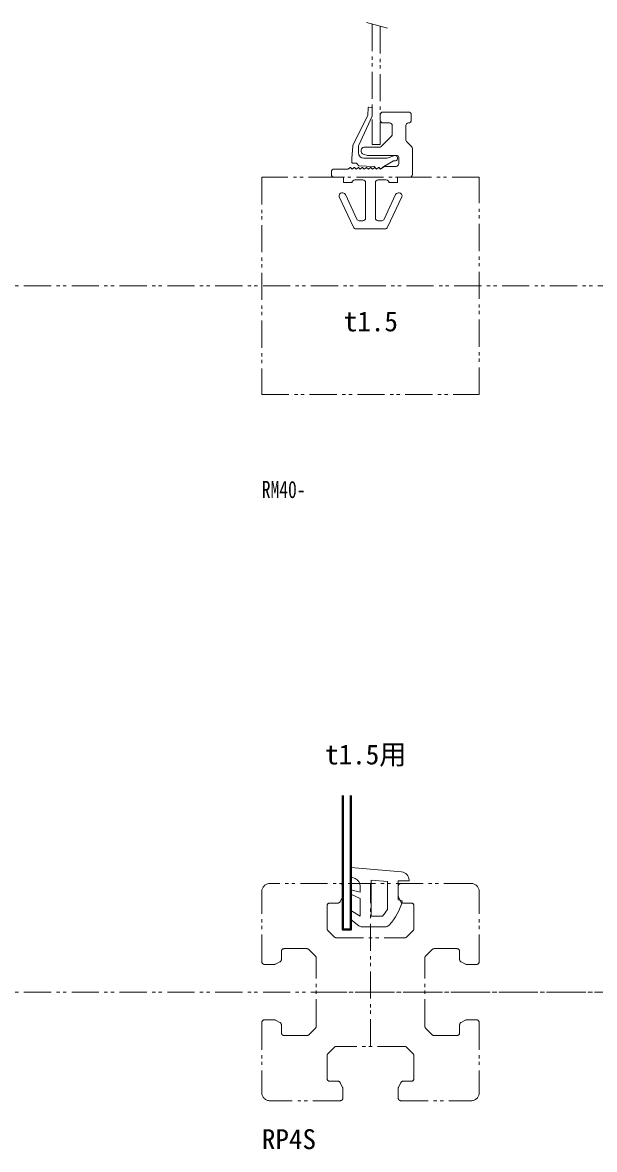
# Model space of a CAD drawing. Units: millimetres on the paper. Extents: x -621 to 258, y -422 to 49.
# Drawn here: x -322 to -216.8, y -159.5 to 48 of the extents above; entities that cross this region are included whole.
import ezdxf
from ezdxf.enums import TextEntityAlignment as Align

# ---------------------------------------------------------------- set-up
doc = ezdxf.new("R2010")
doc.units = ezdxf.units.MM
doc.linetypes.add('DOUBLE_CHAIN1', pattern=[8.8, 5, -1, 0.6, -0.6, 0.6, -1])
doc.layers.add('0-0', color=7, linetype='Continuous', lineweight=18)
doc.layers.add('0-1', color=4, linetype='DOUBLE_CHAIN1', lineweight=18)
doc.styles.add('ＭＳ ゴシック', font='')
doc.styles.get('ＭＳ ゴシック').set_extended_font_data('MS Gothic')

msp = doc.modelspace()

# ---------------------------------------------------------------- linework, layer by layer
at = {"layer": '0-0'}
for p, q in [((-258.441, 32.291), (-258.48, 30.899)), ((-257.812, 32.354), (-258.335, 32.388)), ((-257.711, 30.766), (-257.718, 32.255)), ((-251.011, 31.5), (-255.711, 31.5)), ((-258.485, 30.878), (-261.183, 25.534)), ((-260.173, 25.407), (-257.716, 30.744)), ((-256.211, 31), (-256.211, 30)), ((-255.711, 29.5), (-254.511, 29.5)), ((-250.511, 30), (-250.511, 31)), ((-254.158, 27.054), (-256.065, 25.146)), ((-254.011, 29), (-254.011, 27.407)), ((-251.511, 26.407), (-251.511, 29)), ((-260.219, 23.987), (-260.219, 25.198)), ((-256.418, 25), (-259.211, 25)), ((-250.458, 25.146), (-251.365, 26.054)), ((-259.711, 24.5), (-259.711, 24.205)), ((-258.575, 23.517), (-259.341, 23.722)), ((-259.219, 22.987), (-254.999, 22.987)), ((-253.111, 23.5), (-258.445, 23.5)), ((-254.965, 22.993), (-253.69, 23.456)), ((-252.811, 22), (-252.811, 23.2)), ((-250.311, 20), (-250.311, 24.793)), ((-261.319, 22.087), (-260.661, 22.087)), ((-260.59, 22.057), (-260.147, 21.614)), ((-260.08, 21.585), (-257.383, 21.488)), ((-257.31, 21.452), (-256.983, 21.063)), ((-256.911, 21), (-256.539, 21.261)), ((-256.556, 21.292), (-256.843, 21.051)), ((-256.233, 21.063), (-256.415, 21.279)), ((-265.211, 20.5), (-265.211, 20)), ((-260.911, 19), (-259.411, 19)), ((-256.611, 19), (-255.111, 19)), ((-263.091, 16.6), (-263.311, 16.6)), ((-258.911, 18.5), (-258.911, 12)), ((-257.111, 12), (-257.111, 18.5)), ((-252.711, 16.6), (-252.932, 16.6)), ((-263.764, 15.888), (-261.146, 10.288)), ((-260.523, 11.788), (-262.638, 16.312)), ((-253.385, 16.312), (-255.5, 11.788)), ((-254.877, 10.288), (-252.258, 15.888)), ((-259.411, 11.5), (-260.07, 11.5)), ((-255.953, 11.5), (-256.611, 11.5)), ((-260.693, 10), (-255.33, 10)), ((-261.611, -107.57), (-252.281, -108.381)), ((-260.813, -109.608), (-261.611, -109.261)), ((-260.185, -118.281), (-261.611, -117.14)), ((-255.329, -118.5), (-259.561, -118.5))]:
    msp.add_line(p, q, dxfattribs=at)
for points in [[(-261.288, 25.144), (-261.419, 22.987), (-261.419, 22.187)], [(-261.039, 21.261), (-261.411, 21), (-261.72, 21.309), (-262.161, 21), (-264.711, 21)], [(-259.539, 21.261), (-259.911, 21), (-260.22, 21.309), (-260.661, 21), (-260.911, 21.25)], [(-258.039, 21.261), (-258.411, 21), (-258.72, 21.309), (-259.161, 21), (-259.411, 21.25)], [(-256.911, 21), (-257.22, 21.309), (-257.661, 21), (-257.911, 21.25)], [(-256.411, 21.25), (-256.161, 21), (-255.447, 21.5), (-253.311, 21.5)], [(-253.791, 22.516), (-255.573, 21.487), (-256.093, 21.051)], [(-264.711, 19.5), (-262.961, 19.5), (-262.961, 18.5), (-261.411, 18.5)], [(-254.611, 18.5), (-253.061, 18.5), (-253.061, 19.5), (-250.811, 19.5)], [(-254.911, -115.264), (-254.911, -110.16), (-257.911, -109.899), (-257.911, -116.5), (-255.775, -116.5)], [(-252.911, -110), (-250.911, -110), (-250.911, -109.875)], [(-261.611, -111.692), (-259.911, -112.1), (-259.911, -110.983)], [(-252.911, -110), (-252.911, -113.5), (-252.159, -113.701)], [(-261.611, -115.48), (-259.911, -116.5), (-259.911, -113.254), (-261.611, -112.469)]]:
    msp.add_lwpolyline(points, dxfattribs=at)
at = {"layer": '0-0', "lineweight": 40}
msp.add_lwpolyline([(-263.111, -94.285), (-263.111, -119), (-261.611, -119), (-261.611, -94.285)], dxfattribs=at)
at = {"layer": '0-0'}
for centre, radius, start, end in [((-258.341, 32.288), 0.1, 86.30993, 178.3925), ((-257.818, 32.254), 0.1, 0.25512, 86.30993), ((-255.711, 31), 0.5, 90, 180), ((-251.011, 31), 0.5, 0, 90), ((-258.53, 30.901), 0.05, 333.21629, 358.3925), ((-257.761, 30.765), 0.05, 335.27695, 0.25512), ((-255.711, 30), 0.5, 180, 270), ((-254.511, 29), 0.5, 0, 90), ((-251.011, 29), 0.5, 90, 180), ((-251.011, 30), 0.5, 270, 0), ((-254.511, 27.407), 0.5, 315, 360), ((-260.29, 25.083), 1, 153.21629, 176.53177), ((-259.719, 25.198), 0.5, 155.27695, 180), ((-259.211, 24.5), 0.5, 90, 180), ((-256.418, 25.5), 0.5, 270, 315), ((-251.011, 26.407), 0.5, 180, 225), ((-250.811, 24.793), 0.5, 0, 45), ((-259.219, 23.987), 1, 180, 270), ((-259.211, 24.205), 0.5, 180, 255), ((-258.445, 24), 0.5, 255, 270), ((-254.999, 23.087), 0.1, 270, 290), ((-253.519, 22.987), 0.5, 248.32214, 110), ((-253.111, 23.2), 0.3, 0, 90), ((-264.711, 20.5), 0.5, 90, 180), ((-261.732, 21.179), 0.1, 45, 125), ((-261.4, 21.13), 0.1, 225, 305), ((-261.319, 22.187), 0.1, 180, 270), ((-260.982, 21.179), 0.1, 45, 125), ((-260.65, 21.13), 0.1, 225, 305), ((-260.661, 21.987), 0.1, 45, 90), ((-260.232, 21.179), 0.1, 45, 125), ((-260.076, 21.685), 0.1, 225, 267.94022), ((-259.9, 21.13), 0.1, 225, 305), ((-259.482, 21.179), 0.1, 45, 125), ((-259.15, 21.13), 0.1, 225, 305), ((-258.732, 21.179), 0.1, 45, 125), ((-258.4, 21.13), 0.1, 225, 305), ((-257.982, 21.179), 0.1, 45, 125), ((-257.65, 21.13), 0.1, 225, 305), ((-257.387, 21.388), 0.1, 40, 87.94022), ((-257.232, 21.179), 0.1, 45, 125), ((-256.907, 21.127), 0.1, 220, 310), ((-256.9, 21.13), 0.1, 225, 305), ((-256.491, 21.215), 0.1, 40, 130), ((-256.482, 21.179), 0.1, 45, 125), ((-256.157, 21.127), 0.1, 220, 310), ((-256.15, 21.13), 0.1, 225, 305), ((-253.741, 22.429), 0.1, 68.32214, 120), ((-253.311, 22), 0.5, 270, 0), ((-264.711, 20), 0.5, 180, 270), ((-260.911, 18.5), 0.5, 90, 180), ((-259.411, 18.5), 0.5, 0, 90), ((-256.611, 18.5), 0.5, 90, 180), ((-255.111, 18.5), 0.5, 0, 90), ((-250.811, 20), 0.5, 270, 0), ((-263.311, 16.1), 0.5, 90, 205.05762), ((-263.091, 16.1), 0.5, 25.05762, 90), ((-252.932, 16.1), 0.5, 90, 154.94238), ((-252.711, 16.1), 0.5, 334.94238, 90), ((-260.07, 12), 0.5, 205.05762, 270), ((-259.411, 12), 0.5, 270, 0), ((-256.611, 12), 0.5, 180, 270), ((-255.953, 12), 0.5, 270, 334.94238), ((-260.693, 10.5), 0.5, 205.05762, 270), ((-255.33, 10.5), 0.5, 270, 334.94238), ((-261.411, -110.983), 1.5, 0, 66.50143), ((-252.411, -109.875), 1.5, 0, 85.03026), ((-261.872, -111.32), 10, 316.63215, 346.22202), ((-261.872, -111.32), 8, 319.64552, 330.46314), ((-255.329, -117.5), 1, 270, 316.63215), ((-259.561, -117.5), 1, 231.34019, 270)]:
    msp.add_arc(centre, radius, start, end, dxfattribs=at)
at = {"layer": '0-1'}
for p, q in [((-258.723, 47.97), (-254.892, 46.943)), ((-257.711, 47.699), (-257.711, 25.5)), ((-256.211, 47.297), (-256.211, 25.5)), ((-256.211, 25.5), (-257.711, 25.5)), ((-620.993, -0.5), (-8.052, -0.5)), ((-278.011, -124.9), (-278.011, -112)), ((-239.511, -110.5), (-276.511, -110.5)), ((-263.111, -112.782), (-263.111, -111)), ((-258.011, -140.5), (-258.011, -110.5)), ((-252.911, -112.782), (-252.911, -111)), ((-238.011, -124.9), (-238.011, -112)), ((-263.164, -113.006), (-263.573, -113.824)), ((-252.859, -113.006), (-252.45, -113.824)), ((-266.011, -118.793), (-266.011, -114.6)), ((-265.511, -114.1), (-264.02, -114.1)), ((-250.511, -114.1), (-252.002, -114.1)), ((-250.011, -118.793), (-250.011, -114.6)), ((-265.865, -119.146), (-264.658, -120.354)), ((-251.365, -120.354), (-250.158, -119.146)), ((-264.304, -120.5), (-251.718, -120.5)), ((-274.411, -123), (-274.411, -124.491)), ((-269.718, -122.5), (-273.911, -122.5)), ((-269.365, -122.646), (-268.158, -123.854)), ((-268.011, -136.793), (-268.011, -124.207)), ((-248.011, -136.793), (-248.011, -124.207)), ((-246.658, -122.646), (-247.865, -123.854)), ((-246.304, -122.5), (-242.111, -122.5)), ((-241.611, -123), (-241.611, -124.491)), ((-275.729, -125.4), (-277.511, -125.4)), ((-275.506, -125.347), (-274.688, -124.938)), ((-240.517, -125.347), (-241.335, -124.938)), ((-240.293, -125.4), (-238.511, -125.4)), ((-620.993, -130.5), (34.11, -130.5)), ((-268.011, -130.5), (11.776, -130.5)), ((-278.011, -136.1), (-278.011, -149)), ((-275.729, -135.6), (-277.511, -135.6)), ((-275.506, -135.653), (-274.688, -136.062)), ((-274.411, -138), (-274.411, -136.509)), ((-241.611, -138), (-241.611, -136.509)), ((-240.517, -135.653), (-241.335, -136.062)), ((-240.293, -135.6), (-238.511, -135.6)), ((-238.011, -136.1), (-238.011, -149)), ((-269.718, -138.5), (-273.911, -138.5)), ((-268.158, -137.146), (-269.365, -138.354)), ((-247.865, -137.146), (-246.658, -138.354)), ((-246.304, -138.5), (-242.111, -138.5)), ((-264.658, -140.646), (-265.865, -141.854)), ((-251.718, -140.5), (-264.304, -140.5)), ((-250.158, -141.854), (-251.365, -140.646)), ((-266.011, -142.207), (-266.011, -146.4)), ((-250.011, -142.207), (-250.011, -146.4)), ((-265.511, -146.9), (-264.02, -146.9)), ((-263.164, -147.994), (-263.573, -147.176)), ((-252.859, -147.994), (-252.45, -147.176)), ((-250.511, -146.9), (-252.002, -146.9)), ((-263.111, -148.218), (-263.111, -150)), ((-252.911, -148.218), (-252.911, -150)), ((-263.611, -150.5), (-276.511, -150.5)), ((-252.411, -150.5), (-239.511, -150.5))]:
    msp.add_line(p, q, dxfattribs=at)
msp.add_lwpolyline([(-278.011, -20.5), (-238.011, -20.5), (-238.011, 19.5), (-278.011, 19.5)], close=True, dxfattribs=at)
for centre, radius, start, end in [((-276.511, -112), 1.5, 90, 180), ((-263.611, -111), 0.5, 0, 90), ((-252.411, -111), 0.5, 90, 180), ((-239.511, -112), 1.5, 0, 90), ((-264.02, -113.6), 0.5, 270, 333.43494), ((-263.611, -112.782), 0.5, 333.43494, 0), ((-252.411, -112.782), 0.5, 180, 206.56505), ((-252.002, -113.6), 0.5, 206.56505, 270), ((-265.511, -114.6), 0.5, 90, 180), ((-250.511, -114.6), 0.5, 0, 90), ((-265.511, -118.793), 0.5, 180, 225), ((-250.511, -118.793), 0.5, 315, 0), ((-264.304, -120), 0.5, 225, 270), ((-251.718, -120), 0.5, 270, 315), ((-273.911, -123), 0.5, 90, 180), ((-269.718, -123), 0.5, 45, 90), ((-268.511, -124.207), 0.5, 0, 45), ((-247.511, -124.207), 0.5, 135, 180), ((-246.304, -123), 0.5, 90, 135), ((-242.111, -123), 0.5, 0, 90), ((-277.511, -124.9), 0.5, 180, 270), ((-275.729, -124.9), 0.5, 270, 296.56505), ((-274.911, -124.491), 0.5, 296.56505, 0), ((-241.111, -124.491), 0.5, 180, 243.43494), ((-240.293, -124.9), 0.5, 243.43494, 270), ((-238.511, -124.9), 0.5, 270, 0), ((-277.511, -136.1), 0.5, 90, 180), ((-275.729, -136.1), 0.5, 63.43494, 90), ((-274.911, -136.509), 0.5, 0, 63.43494), ((-268.511, -136.793), 0.5, 315, 0), ((-247.511, -136.793), 0.5, 180, 224.99998), ((-241.111, -136.509), 0.5, 116.56505, 180), ((-240.293, -136.1), 0.5, 90, 116.56505), ((-238.511, -136.1), 0.5, 0, 90), ((-273.911, -138), 0.5, 180, 270), ((-269.718, -138), 0.5, 270, 315), ((-246.304, -138), 0.5, 225, 270), ((-242.111, -138), 0.5, 270, 0), ((-264.304, -141), 0.5, 90, 135), ((-251.718, -141), 0.5, 45, 90), ((-265.511, -142.207), 0.5, 135, 180), ((-250.511, -142.207), 0.5, 0, 45), ((-265.511, -146.4), 0.5, 180, 270), ((-264.02, -147.4), 0.5, 26.56505, 90), ((-252.002, -147.4), 0.5, 90, 153.43494), ((-250.511, -146.4), 0.5, 270, 0), ((-276.511, -149), 1.5, 180, 270), ((-263.611, -148.218), 0.5, 359.99998, 26.56505), ((-252.411, -148.218), 0.5, 153.43494, 180), ((-239.511, -149), 1.5, 270, 0), ((-263.611, -150), 0.5, 270, 359.99998), ((-252.411, -150), 0.5, 180, 270)]:
    msp.add_arc(centre, radius, start, end, dxfattribs=at)

# ---------------------------------------------------------------- texts
at = {"layer": '0-0', "style": 'ＭＳ ゴシック', "width": 0.75}
msp.add_text('RM40-', height=3.152, dxfattribs=at).set_placement((-278.011, -40.5), align=Align.BOTTOM_LEFT)
at = {"layer": '0-0', "style": 'ＭＳ ゴシック'}
msp.add_text('RP4S', height=3.666, dxfattribs=at).set_placement((-278.011, -160.5), align=Align.BOTTOM_LEFT)
at = {"layer": '0-1', "color": 7, "style": 'ＭＳ ゴシック'}
for s, p in [('t1.5', (-262.939, -9.968)), ('t1.5用', (-266.379, -89.683))]:
    msp.add_text(s, height=3.666, dxfattribs=at).set_placement(p, align=Align.BOTTOM_LEFT)

doc.saveas('drawing.dxf')
